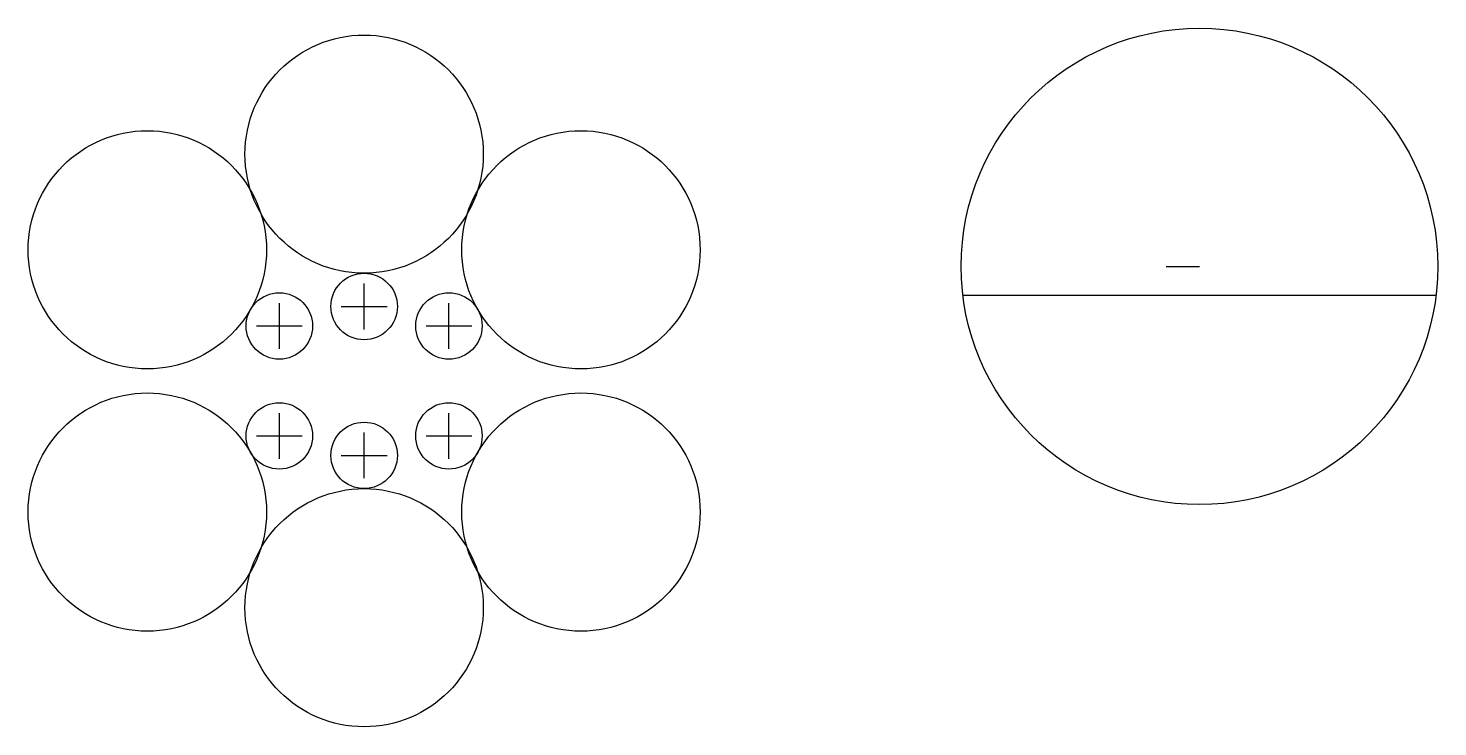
# Model space of a CAD drawing. Header units: millimetres. Extents: x -293 to 937, y -302 to 308.
import ezdxf

# ---------------------------------------------------------------- set-up
doc = ezdxf.new("R2010")
doc.units = ezdxf.units.MM
doc.layers.get('0').update_dxf_attribs({"lineweight": 25})
doc.layers.add('1 Центры Лап', color=3, linetype='Continuous', lineweight=25)

msp = doc.modelspace()

# ---------------------------------------------------------------- linework, layer by layer
for p, q in [((700, 100), (729, 100)), ((522.5, 75), (935.5, 75))]:
    msp.add_line(p, q)
for centre, radius in [((729, 100), 208), ((0, 198), 104), ((-189.2, 114.5), 104), ((189.2, 114.5), 104), ((0, 65), 29), ((-74, 48), 29), ((74, 48), 29), ((-189.2, -114.5), 104), ((189.2, -114.5), 104), ((-74, -48), 29), ((74, -48), 29), ((0, -65), 29), ((0, -198), 104)]:
    msp.add_circle(centre, radius)
at = {"layer": '1 Центры Лап'}
for p, q in [((0, 45), (0, 85)), ((-74, 28), (-74, 68)), ((-20, 65), (20, 65)), ((74, 28), (74, 68)), ((-94, 48), (-54, 48)), ((54, 48), (94, 48)), ((-74, -68), (-74, -28)), ((74, -68), (74, -28)), ((-94, -48), (-54, -48)), ((0, -85), (0, -45)), ((54, -48), (94, -48)), ((-20, -65), (20, -65))]:
    msp.add_line(p, q, dxfattribs=at)

doc.saveas('drawing.dxf')
